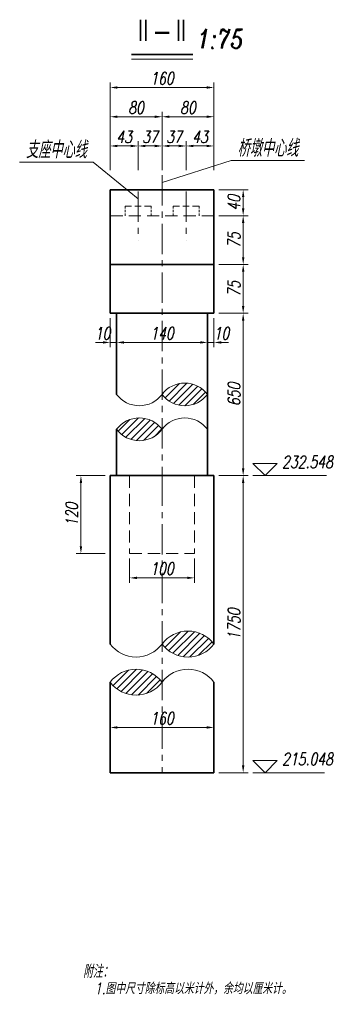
# Model space of a CAD drawing. Extents: x 4248 to 24423, y 1103 to 19694.
# Drawn here: x 19568 to 24423, y 2890 to 17902 of the extents above; entities that cross this region are included whole.
import ezdxf
from ezdxf.enums import TextEntityAlignment as Align

# ---------------------------------------------------------------- set-up
doc = ezdxf.new("R2010")
doc.units = 0
doc.linetypes.add('CENTER', pattern=[50.8, 31.75, -6.35, 6.35, -6.35])
doc.linetypes.add('DASHED', pattern=[19.05, 12.7, -6.35])
for name, color, linetype, lineweight in [('填充', 4, 'Continuous', 15), ('工作线', 1, 'Continuous', 35), ('文字', 7, 'Continuous', 15), ('构造虚线', 6, 'DASHED', 20), ('标注', 3, 'Continuous', 15), ('结构轮廓', 1, 'Continuous', 35), ('轴线', 2, 'CENTER', 15)]:
    doc.layers.add(name, color=color, linetype=linetype, lineweight=lineweight)
doc.styles.add('标注', font='italc1.shx', dxfattribs={"width": 0.75, "bigfont": 'fsdb.shx'})
doc.dimstyles.new('DimStyle75', dxfattribs={"dimtxt": 187.5, "dimasz": 112.5, "dimexe": 75, "dimexo": 75, "dimgap": 46.875, "dimtad": 1, "dimdec": 1, "dimlfac": 0.1, "dimdsep": 46, "dimtxsty": '标注', "dimsah": 1, "dimcen": 0, "dimclrd": 256, "dimclre": 256, "dimclrt": 256, "dimadec": 1, "dimazin": 2, "dimtfac": 1, "dimtdec": 4, "dimtmove": 2, "dimatfit": 3, "dimfxl": 1, "dimtolj": 1, "dimtzin": 0, "dimlwd": -1, "dimlwe": -1, "dimarcsym": 0})
pattern_1 = [(45, (13494.67, -2289.36), (-53.033, 53.033), [])]

# ---------------------------------------------------------------- blocks, each defined once
blk = doc.blocks.new('*D22')
at = {"layer": 'Defpoints', "color": 0}
for p in [(22564.970238, 14130.138889), (23014.970238, 14130.138889), (22564.970238, 13380.138889)]:
    blk.add_point(p, dxfattribs=at)
at = {"layer": '标注'}
for p, q in [((22639.970238, 14130.138889), (23089.970238, 14130.138889)), ((23014.970238, 13492.638889), (23014.970238, 14017.638889)), ((22639.970238, 13380.138889), (23089.970238, 13380.138889))]:
    blk.add_line(p, q, dxfattribs=at)
for points in [[(22996.220238, 14017.638889), (23033.720238, 14017.638889), (23014.970238, 14130.138889)], [(22996.220238, 13492.638889), (23033.720238, 13492.638889), (23014.970238, 13380.138889)]]:
    blk.add_solid(points, dxfattribs=at)
at = {"layer": '标注', "insert": (22874.345238, 13755.138889), "char_height": 187.5, "attachment_point": 5, "rotation": 90, "style": '标注'}
blk.add_mtext('\\A1;75', dxfattribs=at)
blk = doc.blocks.new('*D23')
at = {"layer": 'Defpoints', "color": 0}
for p in [(22564.970238, 14880.138889), (23014.970238, 14880.138889), (22564.970238, 14130.138889)]:
    blk.add_point(p, dxfattribs=at)
at = {"layer": '标注'}
for p, q in [((22639.970238, 14880.138889), (23089.970238, 14880.138889)), ((23014.970238, 14242.638889), (23014.970238, 14767.638889)), ((22639.970238, 14130.138889), (23089.970238, 14130.138889))]:
    blk.add_line(p, q, dxfattribs=at)
for points in [[(22996.220238, 14767.638889), (23033.720238, 14767.638889), (23014.970238, 14880.138889)], [(22996.220238, 14242.638889), (23033.720238, 14242.638889), (23014.970238, 14130.138889)]]:
    blk.add_solid(points, dxfattribs=at)
at = {"layer": '标注', "insert": (22874.345238, 14505.138889), "char_height": 187.5, "attachment_point": 5, "rotation": 90, "style": '标注'}
blk.add_mtext('\\A1;75', dxfattribs=at)
blk = doc.blocks.new('*D24')
at = {"layer": 'Defpoints', "color": 0}
for p in [(22564.970238, 15280.138889), (23014.970238, 15280.138889), (22564.970238, 14880.138889)]:
    blk.add_point(p, dxfattribs=at)
at = {"layer": '标注'}
for p, q in [((22639.970238, 15280.138889), (23089.970238, 15280.138889)), ((23014.970238, 14992.638889), (23014.970238, 15167.638889)), ((22639.970238, 14880.138889), (23089.970238, 14880.138889))]:
    blk.add_line(p, q, dxfattribs=at)
for points in [[(22996.220238, 15167.638889), (23033.720238, 15167.638889), (23014.970238, 15280.138889)], [(22996.220238, 14992.638889), (23033.720238, 14992.638889), (23014.970238, 14880.138889)]]:
    blk.add_solid(points, dxfattribs=at)
at = {"layer": '标注', "insert": (22874.344238, 15080.138889), "char_height": 187.5, "attachment_point": 5, "rotation": 90, "style": '标注'}
blk.add_mtext('\\A1;40', dxfattribs=at)
blk = doc.blocks.new('*D25')
at = {"layer": 'Defpoints', "color": 0}
for p in [(22564.970238, 16855.138889), (20964.970238, 16405.138889), (22564.970238, 16405.138889)]:
    blk.add_point(p, dxfattribs=at)
at = {"layer": '标注'}
for p, q in [((20964.970238, 16480.138889), (20964.970238, 16930.138889)), ((21077.470238, 16855.138889), (22452.470238, 16855.138889)), ((22564.970238, 16480.138889), (22564.970238, 16930.138889))]:
    blk.add_line(p, q, dxfattribs=at)
for points in [[(21077.470238, 16873.888889), (21077.470238, 16836.388889), (20964.970238, 16855.138889)], [(22452.470238, 16873.888889), (22452.470238, 16836.388889), (22564.970238, 16855.138889)]]:
    blk.add_solid(points, dxfattribs=at)
at = {"layer": '标注', "insert": (21764.970238, 16995.763889), "char_height": 187.5, "attachment_point": 5, "style": '标注'}
blk.add_mtext('\\A1;160', dxfattribs=at)
blk = doc.blocks.new('*D26')
at = {"layer": 'Defpoints', "color": 0}
for p in [(20964.970238, 13380.138889), (21064.970238, 13380.138889), (21064.970238, 12930.138889)]:
    blk.add_point(p, dxfattribs=at)
at = {"layer": '标注'}
for p, q in [((20964.970238, 13305.138889), (20964.970238, 12855.138889)), ((21064.970238, 13305.138889), (21064.970238, 12855.138889)), ((20852.470238, 12930.138889), (20739.970238, 12930.138889)), ((20964.970238, 12930.138889), (21064.970238, 12930.138889)), ((21177.470238, 12930.138889), (21289.970238, 12930.138889))]:
    blk.add_line(p, q, dxfattribs=at)
for points in [[(20852.470238, 12948.888889), (20852.470238, 12911.388889), (20964.970238, 12930.138889)], [(21177.470238, 12948.888889), (21177.470238, 12911.388889), (21064.970238, 12930.138889)]]:
    blk.add_solid(points, dxfattribs=at)
at = {"layer": '标注', "insert": (20849.345238, 13070.764889), "char_height": 187.5, "attachment_point": 5, "style": '标注'}
blk.add_mtext('\\A1;10', dxfattribs=at)
blk = doc.blocks.new('*D27')
at = {"layer": 'Defpoints', "color": 0}
for p in [(21064.970238, 13380.138889), (22464.970238, 13380.138889), (22464.970238, 12930.138889)]:
    blk.add_point(p, dxfattribs=at)
at = {"layer": '标注'}
for p, q in [((21064.970238, 13305.138889), (21064.970238, 12855.138889)), ((22464.970238, 13305.138889), (22464.970238, 12855.138889)), ((21177.470238, 12930.138889), (22352.470238, 12930.138889))]:
    blk.add_line(p, q, dxfattribs=at)
for points in [[(21177.470238, 12948.888889), (21177.470238, 12911.388889), (21064.970238, 12930.138889)], [(22352.470238, 12948.888889), (22352.470238, 12911.388889), (22464.970238, 12930.138889)]]:
    blk.add_solid(points, dxfattribs=at)
at = {"layer": '标注', "insert": (21764.970238, 13070.763889), "char_height": 187.5, "attachment_point": 5, "style": '标注'}
blk.add_mtext('\\A1;140', dxfattribs=at)
blk = doc.blocks.new('*D28')
at = {"layer": 'Defpoints', "color": 0}
for p in [(22464.970238, 13380.138889), (22564.970238, 13380.138889), (22564.970238, 12930.138889)]:
    blk.add_point(p, dxfattribs=at)
at = {"layer": '标注'}
for p, q in [((22464.970238, 13305.138889), (22464.970238, 12855.138889)), ((22564.970238, 13305.138889), (22564.970238, 12855.138889)), ((22352.470238, 12930.138889), (22239.970238, 12930.138889)), ((22464.970238, 12930.138889), (22564.970238, 12930.138889)), ((22677.470238, 12930.138889), (22789.970238, 12930.138889))]:
    blk.add_line(p, q, dxfattribs=at)
for points in [[(22352.470238, 12948.888889), (22352.470238, 12911.388889), (22464.970238, 12930.138889)], [(22677.470238, 12948.888889), (22677.470238, 12911.388889), (22564.970238, 12930.138889)]]:
    blk.add_solid(points, dxfattribs=at)
at = {"layer": '标注', "insert": (22680.595238, 13070.764889), "char_height": 187.5, "attachment_point": 5, "style": '标注'}
blk.add_mtext('\\A1;10', dxfattribs=at)
blk = doc.blocks.new('*D29')
at = {"layer": 'Defpoints', "color": 0}
for p in [(22564.970238, 13380.138889), (22564.970238, 10880.138889), (23014.970238, 10880.138889)]:
    blk.add_point(p, dxfattribs=at)
at = {"layer": '标注'}
for p, q in [((22639.970238, 13380.138889), (23089.970238, 13380.138889)), ((23014.970238, 13267.638889), (23014.970238, 10992.638889)), ((22639.970238, 10880.138889), (23089.970238, 10880.138889))]:
    blk.add_line(p, q, dxfattribs=at)
for points in [[(22996.220238, 13267.638889), (23033.720238, 13267.638889), (23014.970238, 13380.138889)], [(22996.220238, 10992.638889), (23033.720238, 10992.638889), (23014.970238, 10880.138889)]]:
    blk.add_solid(points, dxfattribs=at)
at = {"layer": '标注', "insert": (22874.345238, 12130.138889), "char_height": 187.5, "attachment_point": 5, "rotation": 90, "style": '标注'}
blk.add_mtext('\\A1;650', dxfattribs=at)
blk = doc.blocks.new('*D30')
at = {"layer": 'Defpoints', "color": 0}
for p in [(21764.970238, 16405.138889), (20964.970238, 15955.138889), (21764.970238, 15955.138889)]:
    blk.add_point(p, dxfattribs=at)
at = {"layer": '标注'}
for p, q in [((20964.970238, 16030.138889), (20964.970238, 16480.138889)), ((21077.470238, 16405.138889), (21652.470238, 16405.138889)), ((21764.970238, 16030.138889), (21764.970238, 16480.138889))]:
    blk.add_line(p, q, dxfattribs=at)
for points in [[(21077.470238, 16423.888889), (21077.470238, 16386.388889), (20964.970238, 16405.138889)], [(21652.470238, 16423.888889), (21652.470238, 16386.388889), (21764.970238, 16405.138889)]]:
    blk.add_solid(points, dxfattribs=at)
at = {"layer": '标注', "insert": (21364.970238, 16545.763889), "char_height": 187.5, "attachment_point": 5, "style": '标注'}
blk.add_mtext('\\A1;80', dxfattribs=at)
blk = doc.blocks.new('*D31')
at = {"layer": 'Defpoints', "color": 0}
for p in [(22564.970238, 16405.138889), (21764.970238, 15955.138889), (22564.970238, 15955.138889)]:
    blk.add_point(p, dxfattribs=at)
at = {"layer": '标注'}
for p, q in [((21764.970238, 16030.138889), (21764.970238, 16480.138889)), ((21877.470238, 16405.138889), (22452.470238, 16405.138889)), ((22564.970238, 16030.138889), (22564.970238, 16480.138889))]:
    blk.add_line(p, q, dxfattribs=at)
for points in [[(21877.470238, 16423.888889), (21877.470238, 16386.388889), (21764.970238, 16405.138889)], [(22452.470238, 16423.888889), (22452.470238, 16386.388889), (22564.970238, 16405.138889)]]:
    blk.add_solid(points, dxfattribs=at)
at = {"layer": '标注', "insert": (22164.970238, 16545.763889), "char_height": 187.5, "attachment_point": 5, "style": '标注'}
blk.add_mtext('\\A1;80', dxfattribs=at)
blk = doc.blocks.new('*D32')
at = {"layer": 'Defpoints', "color": 0}
for p in [(21394.970238, 15955.138889), (20964.970238, 15505.138889), (21394.970238, 15505.138889)]:
    blk.add_point(p, dxfattribs=at)
at = {"layer": '标注'}
for p, q in [((20964.970238, 15580.138889), (20964.970238, 16030.138889)), ((21077.470238, 15955.138889), (21282.470238, 15955.138889)), ((21394.970238, 15580.138889), (21394.970238, 16030.138889))]:
    blk.add_line(p, q, dxfattribs=at)
for points in [[(21077.470238, 15973.888889), (21077.470238, 15936.388889), (20964.970238, 15955.138889)], [(21282.470238, 15973.888889), (21282.470238, 15936.388889), (21394.970238, 15955.138889)]]:
    blk.add_solid(points, dxfattribs=at)
at = {"layer": '标注', "insert": (21179.970238, 16095.763889), "char_height": 187.5, "attachment_point": 5, "style": '标注'}
blk.add_mtext('\\A1;43', dxfattribs=at)
blk = doc.blocks.new('*D33')
at = {"layer": 'Defpoints', "color": 0}
for p in [(21764.970238, 15955.138889), (21394.970238, 15505.138889), (21764.970238, 15505.138889)]:
    blk.add_point(p, dxfattribs=at)
at = {"layer": '标注'}
for p, q in [((21394.970238, 15580.138889), (21394.970238, 16030.138889)), ((21507.470238, 15955.138889), (21652.470238, 15955.138889)), ((21764.970238, 15580.138889), (21764.970238, 16030.138889))]:
    blk.add_line(p, q, dxfattribs=at)
for points in [[(21507.470238, 15973.888889), (21507.470238, 15936.388889), (21394.970238, 15955.138889)], [(21652.470238, 15973.888889), (21652.470238, 15936.388889), (21764.970238, 15955.138889)]]:
    blk.add_solid(points, dxfattribs=at)
at = {"layer": '标注', "insert": (21579.970238, 16095.764889), "char_height": 187.5, "attachment_point": 5, "style": '标注'}
blk.add_mtext('\\A1;37', dxfattribs=at)
blk = doc.blocks.new('*D34')
at = {"layer": 'Defpoints', "color": 0}
for p in [(22134.970238, 15955.138889), (21764.970238, 15505.138889), (22134.970238, 15505.138889)]:
    blk.add_point(p, dxfattribs=at)
at = {"layer": '标注'}
for p, q in [((21764.970238, 15580.138889), (21764.970238, 16030.138889)), ((21877.470238, 15955.138889), (22022.470238, 15955.138889)), ((22134.970238, 15580.138889), (22134.970238, 16030.138889))]:
    blk.add_line(p, q, dxfattribs=at)
for points in [[(21877.470238, 15973.888889), (21877.470238, 15936.388889), (21764.970238, 15955.138889)], [(22022.470238, 15973.888889), (22022.470238, 15936.388889), (22134.970238, 15955.138889)]]:
    blk.add_solid(points, dxfattribs=at)
at = {"layer": '标注', "insert": (21949.970238, 16095.764889), "char_height": 187.5, "attachment_point": 5, "style": '标注'}
blk.add_mtext('\\A1;37', dxfattribs=at)
blk = doc.blocks.new('*D35')
at = {"layer": 'Defpoints', "color": 0}
for p in [(22564.970238, 15955.138889), (22134.970238, 15505.138889), (22564.970238, 15505.138889)]:
    blk.add_point(p, dxfattribs=at)
at = {"layer": '标注'}
for p, q in [((22134.970238, 15580.138889), (22134.970238, 16030.138889)), ((22247.470238, 15955.138889), (22452.470238, 15955.138889)), ((22564.970238, 15580.138889), (22564.970238, 16030.138889))]:
    blk.add_line(p, q, dxfattribs=at)
for points in [[(22247.470238, 15973.888889), (22247.470238, 15936.388889), (22134.970238, 15955.138889)], [(22452.470238, 15973.888889), (22452.470238, 15936.388889), (22564.970238, 15955.138889)]]:
    blk.add_solid(points, dxfattribs=at)
at = {"layer": '标注', "insert": (22349.970238, 16095.763889), "char_height": 187.5, "attachment_point": 5, "style": '标注'}
blk.add_mtext('\\A1;43', dxfattribs=at)
blk = doc.blocks.new('*D36')
at = {"layer": 'Defpoints', "color": 0}
for p in [(21264.970238, 9680.138889), (22264.970238, 9680.138889), (22264.970238, 9305.138889)]:
    blk.add_point(p, dxfattribs=at)
at = {"layer": '标注'}
for p, q in [((21264.970238, 9605.138889), (21264.970238, 9230.138889)), ((22264.970238, 9605.138889), (22264.970238, 9230.138889)), ((21377.470238, 9305.138889), (22152.470238, 9305.138889))]:
    blk.add_line(p, q, dxfattribs=at)
for points in [[(21377.470238, 9323.888889), (21377.470238, 9286.388889), (21264.970238, 9305.138889)], [(22152.470238, 9323.888889), (22152.470238, 9286.388889), (22264.970238, 9305.138889)]]:
    blk.add_solid(points, dxfattribs=at)
at = {"layer": '标注', "insert": (21764.970238, 9445.763889), "char_height": 187.5, "attachment_point": 5, "style": '标注'}
blk.add_mtext('\\A1;100', dxfattribs=at)
blk = doc.blocks.new('*D37')
at = {"layer": 'Defpoints', "color": 0}
for p in [(20964.970238, 10880.138889), (20514.970238, 9680.138889), (20964.970238, 9680.138889)]:
    blk.add_point(p, dxfattribs=at)
at = {"layer": '标注'}
for p, q in [((20889.970238, 10880.138889), (20439.970238, 10880.138889)), ((20514.970238, 10767.638889), (20514.970238, 9792.638889)), ((20889.970238, 9680.138889), (20439.970238, 9680.138889))]:
    blk.add_line(p, q, dxfattribs=at)
for points in [[(20496.220238, 10767.638889), (20533.720238, 10767.638889), (20514.970238, 10880.138889)], [(20496.220238, 9792.638889), (20533.720238, 9792.638889), (20514.970238, 9680.138889)]]:
    blk.add_solid(points, dxfattribs=at)
at = {"layer": '标注', "insert": (20374.345238, 10280.138889), "char_height": 187.5, "attachment_point": 5, "rotation": 90, "style": '标注'}
blk.add_mtext('\\A1;120', dxfattribs=at)
blk = doc.blocks.new('*D38')
at = {"layer": 'Defpoints', "color": 0}
for p in [(20964.970238, 7002.013889), (22564.970238, 7002.013889), (22564.970238, 7002.013889)]:
    blk.add_point(p, dxfattribs=at)
at = {"layer": '标注'}
blk.add_line((21077.470238, 7002.013889), (22452.470238, 7002.013889), dxfattribs=at)
for points in [[(21077.470238, 7020.763889), (21077.470238, 6983.263889), (20964.970238, 7002.013889)], [(22452.470238, 7020.763889), (22452.470238, 6983.263889), (22564.970238, 7002.013889)]]:
    blk.add_solid(points, dxfattribs=at)
at = {"layer": '标注', "insert": (21764.970238, 7142.638889), "char_height": 187.5, "attachment_point": 5, "style": '标注'}
blk.add_mtext('\\A1;160', dxfattribs=at)
blk = doc.blocks.new('*D39')
at = {"layer": 'Defpoints', "color": 0}
for p in [(22564.970238, 10880.138889), (22564.970238, 6305.138889), (23014.970238, 6305.138889)]:
    blk.add_point(p, dxfattribs=at)
at = {"layer": '标注'}
for p, q in [((22639.970238, 10880.138889), (23089.970238, 10880.138889)), ((23014.970238, 10767.638889), (23014.970238, 6417.638889)), ((22639.970238, 6305.138889), (23089.970238, 6305.138889))]:
    blk.add_line(p, q, dxfattribs=at)
for points in [[(22996.220238, 10767.638889), (23033.720238, 10767.638889), (23014.970238, 10880.138889)], [(22996.220238, 6417.638889), (23033.720238, 6417.638889), (23014.970238, 6305.138889)]]:
    blk.add_solid(points, dxfattribs=at)
at = {"layer": '标注', "insert": (22874.345238, 8592.638889), "char_height": 187.5, "attachment_point": 5, "rotation": 90, "style": '标注'}
blk.add_mtext('\\A1;1750', dxfattribs=at)

msp = doc.modelspace()

# ---------------------------------------------------------------- hatches: boundary and pattern name
at = {"layer": '填充'}
h = msp.add_hatch(dxfattribs=at)
h.set_pattern_fill('ANSI31', color=256, scale=23.622047, style=0)
h.set_pattern_definition(pattern_1)
edge = h.paths.add_edge_path()
edge.add_arc((22114.97, 12392.64), 437.5, -143.130102, -36.869898)
edge.add_arc((22114.97, 11867.64), 437.5, 36.869898, 143.130102)
h = msp.add_hatch(dxfattribs=at)
h.set_pattern_fill('ANSI31', color=256, scale=23.622047, style=0)
h.set_pattern_definition(pattern_1)
edge = h.paths.add_edge_path()
edge.add_arc((21414.97, 11330.14), 437.5, 36.869898, 143.130102)
edge.add_arc((21414.97, 11855.14), 437.5, -143.130102, -36.869898)
h = msp.add_hatch(dxfattribs=at)
h.set_pattern_fill('ANSI31', color=256, scale=23.622, style=0)
edge = h.paths.add_edge_path()
edge.add_arc((22164.97, 8586.39), 500, -143.130102, -36.869898)
edge.add_arc((22164.97, 7986.39), 500, 36.869898, 143.130102)
h = msp.add_hatch(dxfattribs=at)
h.set_pattern_fill('ANSI31', color=256, scale=23.622, style=0)
edge = h.paths.add_edge_path()
edge.add_arc((21364.97, 7398.89), 500, 36.869898, 143.130102)
edge.add_arc((21364.97, 7998.89), 500, -143.130102, -36.869898)

# ---------------------------------------------------------------- linework, layer by layer
at = {"layer": '工作线'}
msp.add_line((21292.65, 17364.51), (22237.29, 17364.51), dxfattribs=at)
at = {"layer": '文字'}
msp.add_line((21292.65, 17289.51), (22237.29, 17289.51), dxfattribs=at)
at = {"layer": '构造虚线', "ltscale": 2.952756}
for p, q in [((21194.97, 14880.14), (21194.97, 15030.14)), ((21594.97, 15030.14), (21594.97, 14880.14)), ((21934.97, 14880.14), (21934.97, 15030.14)), ((22334.97, 15030.14), (22334.97, 14880.14))]:
    msp.add_line(p, q, dxfattribs=at)
at = {"layer": '构造虚线', "ltscale": 7.874016}
for p, q in [((21194.97, 15030.14), (21594.97, 15030.14)), ((21934.97, 15030.14), (22334.97, 15030.14))]:
    msp.add_line(p, q, dxfattribs=at)
at = {"layer": '构造虚线', "ltscale": 14.76378}
for p, q in [((22564.97, 14880.14), (20964.97, 14880.14)), ((21264.97, 10880.14), (21264.97, 9680.14)), ((22264.97, 10880.14), (22264.97, 9680.14)), ((21264.97, 9680.14), (22264.97, 9680.14))]:
    msp.add_line(p, q, dxfattribs=at)
at = {"layer": '标注'}
for p, q in [((20702.47, 15705.14), (19568.1, 15705.14)), ((21394.97, 15142.64), (20702.47, 15705.14)), ((21764.97, 15392.64), (22827.47, 15730.14)), ((22827.47, 15730.14), (23961.85, 15730.14)), ((23164.97, 11067.64), (23539.97, 11067.64)), ((23164.97, 11067.64), (23352.47, 10880.14)), ((23352.47, 10880.14), (23539.97, 11067.64)), ((23164.97, 10880.14), (24301.58, 10880.14)), ((23164.97, 6492.64), (23539.97, 6492.64)), ((23164.97, 6492.64), (23352.47, 6305.14)), ((23352.47, 6305.14), (23539.97, 6492.64)), ((23164.97, 6305.14), (24270.33, 6305.14))]:
    msp.add_line(p, q, dxfattribs=at)
for centre, radius, start, end in [((22114.97, 11867.64), 437.5, 36.869897, 143.130102), ((21414.97, 12392.64), 437.5, 216.869898, 323.130102), ((22114.97, 12392.64), 437.5, 216.869898, 323.130102), ((21414.97, 11330.14), 437.5, 36.869898, 143.130102), ((22114.97, 11330.14), 437.5, 36.869897, 143.130102), ((21414.97, 11855.14), 437.5, 216.869898, 323.130102), ((22164.97, 7986.39), 500, 36.869898, 143.130102), ((21364.97, 8586.39), 500, 216.869898, 323.130102), ((22164.97, 8586.39), 500, 216.869898, 323.130102), ((21364.97, 7398.89), 500, 36.869898, 143.130102), ((22164.97, 7398.89), 500, 36.869898, 143.130102), ((21364.97, 7998.89), 500, 216.869898, 323.130102)]:
    msp.add_arc(centre, radius, start, end, dxfattribs=at)
at = {"layer": '结构轮廓'}
for p, q in [((22564.97, 15280.14), (20964.97, 15280.14)), ((20964.97, 14880.14), (20964.97, 15280.14)), ((22564.97, 14880.14), (22564.97, 15280.14)), ((20964.97, 14130.14), (20964.97, 14880.14)), ((22564.97, 14880.14), (22564.97, 14130.14)), ((20964.97, 13380.14), (20964.97, 14130.14)), ((20964.97, 14130.14), (22564.97, 14130.14)), ((22564.97, 14130.14), (22564.97, 13380.14)), ((22564.97, 13380.14), (20964.97, 13380.14)), ((21064.97, 12130.14), (21064.97, 13380.14)), ((22464.97, 10880.14), (22464.97, 13380.14)), ((21064.97, 10880.14), (21064.97, 11592.64)), ((20964.97, 8286.39), (20964.97, 10880.14)), ((20964.97, 10880.14), (22564.97, 10880.14)), ((22564.97, 8286.39), (22564.97, 10880.14)), ((20964.97, 7698.89), (20964.97, 6305.14)), ((22564.97, 7698.89), (22564.97, 6305.14)), ((20964.97, 6305.14), (22564.97, 6305.14))]:
    msp.add_line(p, q, dxfattribs=at)
at = {"layer": '轴线', "ltscale": 14.724409}
for p, q in [((21764.97, 15505.14), (21764.97, 10655.14)), ((21394.97, 15255.14), (21394.97, 14505.14)), ((22134.97, 15255.14), (22134.97, 14505.14)), ((21764.97, 10880.14), (21764.97, 6305.14))]:
    msp.add_line(p, q, dxfattribs=at)

# ---------------------------------------------------------------- texts
at = {"layer": '文字', "style": '标注', "width": 0.75}
msp.add_text('Ⅱ-Ⅱ', height=375, dxfattribs=at).set_placement((21764.97, 17424.51), align=Align.BOTTOM_CENTER)
msp.add_text('1:75', height=300, dxfattribs=at).set_placement((22312.29, 17364.51), align=Align.BOTTOM_LEFT)
for s, p in [('桥墩中心线', (23394.66, 15921.39)), ('支座中心线', (20135.28, 15896.39))]:
    msp.add_text(s, height=262.5, dxfattribs=at).set_placement(p, align=Align.MIDDLE_CENTER)
for s, height, p in [('附注：', 200, (20547.78, 3345.99)), ('1.图中尺寸除标高以米计外，余均以厘米计。', 175, (20723.97, 3070.99))]:
    msp.add_text(s, height=height, dxfattribs=at).set_placement(p, align=Align.TOP_LEFT)
at = {"layer": '标注', "style": '标注', "width": 0.75}
for s, p in [('232.548', (23614.97, 10940.14)), ('215.048', (23614.97, 6365.14))]:
    msp.add_text(s, height=187.5, dxfattribs=at).set_placement(p, align=Align.BOTTOM_LEFT)

# ---------------------------------------------------------------- dimensions: what is measured, and where the dimension line sits
at = {"layer": '标注'}
for base, p1, p2, picture, middle in [((22564.97, 16855.14), (20964.97, 16405.14), (22564.97, 16405.14), '*D25', (21764.97, 16995.76)), ((21764.97, 16405.14), (20964.97, 15955.14), (21764.97, 15955.14), '*D30', (21364.97, 16545.76)), ((22564.97, 16405.14), (21764.97, 15955.14), (22564.97, 15955.14), '*D31', (22164.97, 16545.76)), ((21394.97, 15955.14), (20964.97, 15505.14), (21394.97, 15505.14), '*D32', (21179.97, 16095.76)), ((22564.97, 15955.14), (22134.97, 15505.14), (22564.97, 15505.14), '*D35', (22349.97, 16095.76)), ((22464.97, 12930.14), (21064.97, 13380.14), (22464.97, 13380.14), '*D27', (21764.97, 13070.76)), ((22264.97, 9305.14), (21264.97, 9680.14), (22264.97, 9680.14), '*D36', (21764.97, 9445.76)), ((22564.97, 7002.01), (20964.97, 7002.01), (22564.97, 7002.01), '*D38', (21764.97, 7142.64))]:
    dim = msp.add_linear_dim(base=base, p1=p1, p2=p2, dimstyle='DimStyle75', override={"dimtxsty": '标注'}, dxfattribs=at)
    dim.commit()
    dim.dimension.update_dxf_attribs({"geometry": picture, "text_midpoint": middle})
for base, p1, p2, picture, middle in [((21764.97, 15955.14), (21394.97, 15505.14), (21764.97, 15505.14), '*D33', (21579.97, 16095.76)), ((22134.97, 15955.14), (21764.97, 15505.14), (22134.97, 15505.14), '*D34', (21949.97, 16095.76)), ((21064.97, 12930.14), (20964.97, 13380.14), (21064.97, 13380.14), '*D26', (20849.35, 13070.76)), ((22564.97, 12930.14), (22464.97, 13380.14), (22564.97, 13380.14), '*D28', (22680.6, 13070.76))]:
    dim = msp.add_linear_dim(base=base, p1=p1, p2=p2, dimstyle='DimStyle75', override={"dimtxsty": '标注'}, dxfattribs=at)
    dim.commit()
    dim.dimension.update_dxf_attribs({"geometry": picture, "text_midpoint": middle, "dimtype": 160})
dim = msp.add_linear_dim(base=(23014.97, 15280.14), p1=(22564.97, 14880.14), p2=(22564.97, 15280.14), angle=90, dimstyle='DimStyle75', override={"dimtxsty": '标注'}, dxfattribs=at)
dim.commit()
dim.dimension.update_dxf_attribs({"geometry": '*D24', "text_midpoint": (22874.34, 15080.14), "dimtype": 160})
for base, p1, p2, picture, middle in [((23014.97, 14880.14), (22564.97, 14130.14), (22564.97, 14880.14), '*D23', (22874.35, 14505.14)), ((23014.97, 14130.14), (22564.97, 13380.14), (22564.97, 14130.14), '*D22', (22874.35, 13755.14)), ((20514.97, 9680.14), (20964.97, 10880.14), (20964.97, 9680.14), '*D37', (20374.35, 10280.14))]:
    dim = msp.add_linear_dim(base=base, p1=p1, p2=p2, angle=90, dimstyle='DimStyle75', override={"dimtxsty": '标注'}, dxfattribs=at)
    dim.commit()
    dim.dimension.update_dxf_attribs({"geometry": picture, "text_midpoint": middle})
for base, p1, p2, text, picture, middle in [((23014.97, 10880.14), (22564.97, 13380.14), (22564.97, 10880.14), '650', '*D29', (22874.35, 12130.14)), ((23014.97, 6305.14), (22564.97, 10880.14), (22564.97, 6305.14), '1750', '*D39', (22874.35, 8592.64))]:
    dim = msp.add_linear_dim(base=base, p1=p1, p2=p2, angle=90, text=text, dimstyle='DimStyle75', override={"dimtxsty": '标注'}, dxfattribs=at)
    dim.commit()
    dim.dimension.update_dxf_attribs({"geometry": picture, "text_midpoint": middle})

doc.saveas('drawing.dxf')
